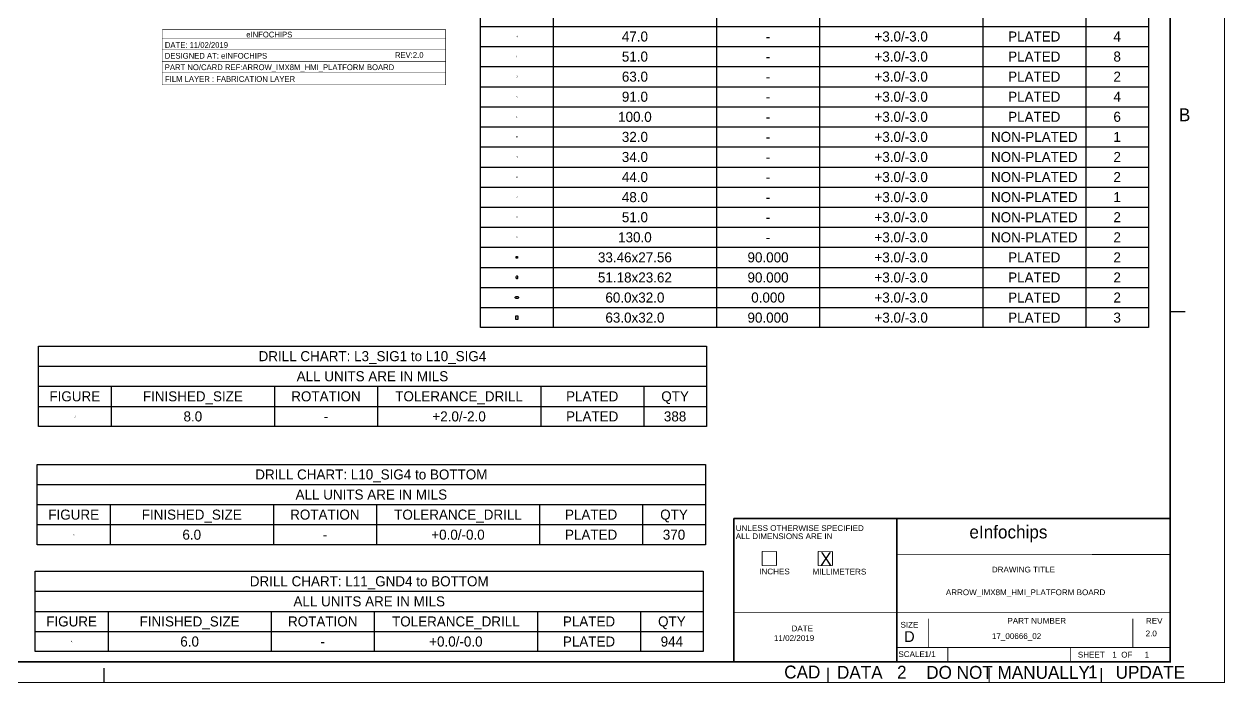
# Model space of a CAD drawing. Extents: x -416 to 448, y -300 to 287.
# Drawn here: x -84 to 448, y -300 to -9 of the extents above; entities that cross this region are included whole.
import ezdxf
from ezdxf.enums import TextEntityAlignment as Align

# ---------------------------------------------------------------- set-up
doc = ezdxf.new("R2010")
doc.units = 0
doc.layers.add('FAB_110219', color=45, linetype='CONTINUOUS')

# ---------------------------------------------------------------- blocks, each defined once
blk = doc.blocks.new('FIGURE_SQUARE')
blk.add_lwpolyline([(-0.5, -0.5), (-0.5, 0.5), (0.5, 0.5), (0.5, -0.5)], close=True)
blk = doc.blocks.new('FIGURE_OBLONG')
blk.add_lwpolyline([(-0.5, -0.125), (-0.5, 0.125), (-0.416, 0.375), (-0.25, 0.5), (0.25, 0.5), (0.416, 0.375), (0.5, 0.125), (0.5, -0.125), (0.416, -0.375), (0.25, -0.5), (-0.25, -0.5), (-0.416, -0.375)], close=True)

msp = doc.modelspace()

# ---------------------------------------------------------------- linework, layer by layer
at = {"layer": 'FAB_110219'}
for points, const_width in [([(-416.009836, -300.101254), (447.590164, -300.101254), (447.590164, 286.638746), (-416.009836, 286.638746), (-416.009836, -300.101254)], 0.381), ([(423.481754, -290.940744), (-389.318246, -290.940744), (-389.318246, 270.399002), (423.481754, 270.399002), (423.481754, -290.940744)], 0.762), ([(-22.484334, -11.05916), (98.292666, -11.05916)], 0.254), ([(-22.484334, -11.05916), (-22.484334, -35.49396)], 0.254), ([(-22.484334, -15.12316), (102.940866, -15.12316)], 0.254), ([(98.089466, -35.49396), (102.940866, -35.49396), (102.940866, -11.05916), (98.013266, -11.05916)], 0.254), ([(-22.484334, -19.99996), (102.940866, -19.99996)], 0.254), ([(-22.484334, -25.07996), (102.940866, -25.07996)], 0.254), ([(-22.484334, -30.15996), (102.940866, -30.15996)], 0.254), ([(-22.484334, -35.49396), (98.292666, -35.49396)], 0.254), ([(423.942256, -135.903462), (430.292256, -135.903462)], 0.508), ([(230.40467, -227.428044), (294.41267, -227.428044)], 0.762), ([(230.40467, -290.928044), (230.40467, -227.428044)], 0.762), ([(293.481252, -227.468176), (423.529252, -227.468176)], 0.762), ([(302.59147, -243.938044), (302.59147, -227.428044)], 0.762), ([(249.32767, -242.033044), (242.97767, -242.033044)], 0.381), ([(242.97767, -242.033044), (242.97767, -248.383044)], 0.381), ([(249.32767, -248.383044), (249.32767, -242.033044)], 0.381), ([(274.09267, -242.033044), (267.74267, -242.033044)], 0.381), ([(267.74267, -242.033044), (267.74267, -248.383044)], 0.381), ([(274.09267, -248.383044), (274.09267, -242.033044)], 0.381), ([(302.59147, -272.132044), (302.59147, -243.430044)], 0.762), ([(302.509682, -243.310664), (423.690542, -243.394738)], 0.381), ([(242.97767, -248.383044), (249.32767, -248.383044)], 0.381), ([(267.74267, -248.383044), (274.09267, -248.383044)], 0.381), ([(230.338376, -269.195804), (293.838376, -269.195804)], 0.381), ([(293.655242, -269.190724), (423.703242, -269.190724)], 0.381), ([(302.59147, -284.578044), (302.59147, -271.878044)], 0.762), ([(316.505082, -284.484064), (316.505082, -271.784064)], 0.381), ([(407.000456, -284.527498), (407.000456, -271.827498)], 0.381), ([(302.59147, -290.928044), (302.59147, -284.578044)], 0.762), ([(302.560482, -284.585664), (423.95267, -284.578044)], 0.381), ([(325.12127, -290.699444), (325.12127, -284.349444)], 0.381), ([(379.50267, -290.928044), (379.50267, -284.578044)], 0.381), ([(-48.21809, -293.637716), (-48.21809, -299.987716)], 0.508), ([(272.135092, -293.536878), (272.135092, -299.886878)], 0.508), ([(343.42324, -293.678102), (343.42324, -300.028102)], 0.508), ([(393.037568, -293.698168), (393.037568, -300.048168)], 0.508)]:
    msp.add_lwpolyline(points, dxfattribs=dict(at, const_width=const_width))
for points in [[(118.3386, -142.9766), (118.3386, 70.3834), (413.9692, 70.3834), (413.9692, -142.9766)], [(-77.2668, -186.7154), (-77.2668, -151.1554), (218.3638, -151.1554), (218.3638, -186.7154)], [(-77.7494, -239.0902), (-77.7494, -203.5302), (217.8812, -203.5302), (217.8812, -239.0902)], [(-78.6892, -286.385), (-78.6892, -250.825), (216.9414, -250.825), (216.9414, -286.385)]]:
    msp.add_lwpolyline(points, close=True, dxfattribs=at)
for points in [[(150.5712, 52.6034), (150.5712, -142.9766)], [(222.8088, 52.6034), (222.8088, -142.9766)], [(268.3764, 52.6034), (268.3764, -142.9766)], [(340.614, 52.6034), (340.614, -142.9766)], [(386.1816, 52.6034), (386.1816, -142.9766)], [(118.3386, -9.6266), (413.9692, -9.6266)], [(118.3386, -18.5166), (413.9692, -18.5166)], [(118.3386, -27.4066), (413.9692, -27.4066)], [(118.3386, -36.2966), (413.9692, -36.2966)], [(118.3386, -45.1866), (413.9692, -45.1866)], [(118.3386, -54.0766), (413.9692, -54.0766)], [(118.3386, -62.9666), (413.9692, -62.9666)], [(118.3386, -71.8566), (413.9692, -71.8566)], [(118.3386, -80.7466), (413.9692, -80.7466)], [(118.3386, -89.6366), (413.9692, -89.6366)], [(118.3386, -98.5266), (413.9692, -98.5266)], [(118.3386, -107.4166), (413.9692, -107.4166)], [(118.3386, -116.3066), (413.9692, -116.3066)], [(118.3386, -125.1966), (413.9692, -125.1966)], [(118.3386, -134.0866), (413.9692, -134.0866)], [(-77.2668, -160.0454), (218.3638, -160.0454)], [(-77.2668, -168.9354), (218.3638, -168.9354)], [(-45.0342, -168.9354), (-45.0342, -186.7154)], [(27.2034, -168.9354), (27.2034, -186.7154)], [(72.771, -168.9354), (72.771, -186.7154)], [(145.0086, -168.9354), (145.0086, -186.7154)], [(190.5762, -168.9354), (190.5762, -186.7154)], [(-77.2668, -177.8254), (218.3638, -177.8254)], [(-77.7494, -212.4202), (217.8812, -212.4202)], [(-77.7494, -221.3102), (217.8812, -221.3102)], [(-45.5168, -221.3102), (-45.5168, -239.0902)], [(26.7208, -221.3102), (26.7208, -239.0902)], [(72.2884, -221.3102), (72.2884, -239.0902)], [(144.526, -221.3102), (144.526, -239.0902)], [(190.0936, -221.3102), (190.0936, -239.0902)], [(-77.7494, -230.2002), (217.8812, -230.2002)], [(-78.6892, -259.715), (216.9414, -259.715)], [(-78.6892, -268.605), (216.9414, -268.605)], [(-46.4566, -268.605), (-46.4566, -286.385)], [(25.781, -268.605), (25.781, -286.385)], [(71.3486, -268.605), (71.3486, -286.385)], [(143.5862, -268.605), (143.5862, -286.385)], [(189.1538, -268.605), (189.1538, -286.385)], [(-78.6892, -277.495), (216.9414, -277.495)]]:
    msp.add_lwpolyline(points, dxfattribs=at)

# ---------------------------------------------------------------- block references
at = {"layer": 'FAB_110219', "rotation": 90}
for name, p, xscale, yscale in [('FIGURE_OBLONG', (134.4549, -111.8616), 0.849884, 0.700024), ('FIGURE_OBLONG', (134.4549, -120.7516), 1.299972, 0.599948), ('FIGURE_SQUARE', (134.4549, -138.5316), 1.6002, 0.8128)]:
    msp.add_blockref(name, p, dxfattribs=dict(at, xscale=xscale, yscale=yscale))
at = {"layer": 'FAB_110219', "xscale": 1.524, "yscale": 0.8128}
msp.add_blockref('FIGURE_OBLONG', (134.4549, -129.6416), dxfattribs=at)

# ---------------------------------------------------------------- texts
at = {"layer": 'FAB_110219'}
for s, p in [('eINFOCHIPS', (14.713966, -14.48816)), ('DATE: 11/02/2019', (-21.2979, -19.109436)), ('REV:2.0', (80.5053, -23.529036)), ('DESIGNED AT: eINFOCHIPS', (-21.341334, -23.88616)), ('PART NO/CARD REF:ARROW_IMX8M_HMI_PLATFORM BOARD', (-21.341334, -28.96616)), ('FILM LAYER : FABRICATION LAYER', (-21.226018, -34.1503))]:
    msp.add_text(s, height=2.54, dxfattribs=at).set_placement(p)
for s, height, p in [('H', 0.762, (134.4549, -14.0716)), ('I', 0.762, (134.4549, -22.9616)), ('J', 0.762, (134.4549, -31.8516)), ('K', 0.762, (134.4549, -40.7416)), ('L', 0.762, (134.4549, -49.6316)), ('M', 0.762, (134.4549, -58.5216)), ('N', 0.762, (134.4549, -67.4116)), ('O', 0.762, (134.4549, -76.3016)), ('P', 0.762, (134.4549, -85.1916)), ('R', 0.762, (134.4549, -94.0816)), ('S', 0.762, (134.4549, -102.9716)), ('D', 0.350012, (134.4549, -111.8616)), ('E', 0.299974, (134.4549, -120.7516)), ('T', 0.4064, (134.4549, -129.6416)), ('V', 0.4064, (134.4549, -138.5316)), ('B', 0.762, (-61.1505, -182.2704)), ('A', 0.762, (-61.6331, -234.6452)), ('A', 0.762, (-62.5729, -281.94))]:
    msp.add_text(s, height=height, dxfattribs=at).set_placement(p, align=Align.MIDDLE_CENTER)
for s, height, p in [('47.0', 4.445, (186.69, -16.2941)), ('-', 4.445, (245.5926, -16.2941)), ('+3.0/-3.0', 4.445, (304.4952, -16.2941)), ('PLATED', 4.445, (363.3978, -16.2941)), ('4', 4.445, (400.0754, -16.2941)), ('51.0', 4.445, (186.69, -25.1841)), ('+3.0/-3.0', 4.445, (304.4952, -25.1841)), ('PLATED', 4.445, (363.3978, -25.1841)), ('8', 4.445, (400.0754, -25.1841)), ('-', 4.445, (245.5926, -25.1841)), ('63.0', 4.445, (186.69, -34.0741)), ('+3.0/-3.0', 4.445, (304.4952, -34.0741)), ('PLATED', 4.445, (363.3978, -34.0741)), ('2', 4.445, (400.0754, -34.0741)), ('-', 4.445, (245.5926, -34.0741)), ('91.0', 4.445, (186.69, -42.9641)), ('-', 4.445, (245.5926, -42.9641)), ('+3.0/-3.0', 4.445, (304.4952, -42.9641)), ('PLATED', 4.445, (363.3978, -42.9641)), ('4', 4.445, (400.0754, -42.9641)), ('100.0', 4.445, (186.69, -51.8541)), ('+3.0/-3.0', 4.445, (304.4952, -51.8541)), ('PLATED', 4.445, (363.3978, -51.8541)), ('6', 4.445, (400.0754, -51.8541)), ('-', 4.445, (245.5926, -51.8541)), ('32.0', 4.445, (186.69, -60.7441)), ('+3.0/-3.0', 4.445, (304.4952, -60.7441)), ('NON-PLATED', 4.445, (363.3978, -60.7441)), ('1', 4.445, (400.0754, -60.7441)), ('-', 4.445, (245.5926, -60.7441)), ('34.0', 4.445, (186.69, -69.6341)), ('-', 4.445, (245.5926, -69.6341)), ('+3.0/-3.0', 4.445, (304.4952, -69.6341)), ('NON-PLATED', 4.445, (363.3978, -69.6341)), ('2', 4.445, (400.0754, -69.6341)), ('44.0', 4.445, (186.69, -78.5241)), ('+3.0/-3.0', 4.445, (304.4952, -78.5241)), ('NON-PLATED', 4.445, (363.3978, -78.5241)), ('2', 4.445, (400.0754, -78.5241)), ('-', 4.445, (245.5926, -78.5241)), ('48.0', 4.445, (186.69, -87.4141)), ('+3.0/-3.0', 4.445, (304.4952, -87.4141)), ('NON-PLATED', 4.445, (363.3978, -87.4141)), ('1', 4.445, (400.0754, -87.4141)), ('-', 4.445, (245.5926, -87.4141)), ('51.0', 4.445, (186.69, -96.3041)), ('-', 4.445, (245.5926, -96.3041)), ('+3.0/-3.0', 4.445, (304.4952, -96.3041)), ('NON-PLATED', 4.445, (363.3978, -96.3041)), ('2', 4.445, (400.0754, -96.3041)), ('130.0', 4.445, (186.69, -105.1941)), ('+3.0/-3.0', 4.445, (304.4952, -105.1941)), ('NON-PLATED', 4.445, (363.3978, -105.1941)), ('2', 4.445, (400.0754, -105.1941)), ('-', 4.445, (245.5926, -105.1941)), ('33.46x27.56', 4.445, (186.69, -114.0841)), ('90.000', 4.445, (245.5926, -114.0841)), ('+3.0/-3.0', 4.445, (304.4952, -114.0841)), ('PLATED', 4.445, (363.3978, -114.0841)), ('2', 4.445, (400.0754, -114.0841)), ('51.18x23.62', 4.445, (186.69, -122.9741)), ('90.000', 4.445, (245.5926, -122.9741)), ('+3.0/-3.0', 4.445, (304.4952, -122.9741)), ('PLATED', 4.445, (363.3978, -122.9741)), ('2', 4.445, (400.0754, -122.9741)), ('60.0x32.0', 4.445, (186.69, -131.8641)), ('0.000', 4.445, (245.5926, -131.8641)), ('+3.0/-3.0', 4.445, (304.4952, -131.8641)), ('PLATED', 4.445, (363.3978, -131.8641)), ('2', 4.445, (400.0754, -131.8641)), ('63.0x32.0', 4.445, (186.69, -140.7541)), ('90.000', 4.445, (245.5926, -140.7541)), ('+3.0/-3.0', 4.445, (304.4952, -140.7541)), ('PLATED', 4.445, (363.3978, -140.7541)), ('3', 4.445, (400.0754, -140.7541)), ('DRILL CHART: L3_SIG1 to L10_SIG4', 4.445, (70.5485, -157.8229)), ('ALL UNITS ARE IN MILS', 4.445, (70.5485, -166.7129)), ('FIGURE', 4.445, (-61.1505, -175.6029)), ('FINISHED_SIZE', 4.445, (-8.9154, -175.6029)), ('ROTATION', 4.445, (49.9872, -175.6029)), ('TOLERANCE_DRILL', 4.445, (108.8898, -175.6029)), ('PLATED', 4.445, (167.7924, -175.6029)), ('QTY', 4.445, (204.47, -175.6029)), ('8.0', 4.445, (-8.9154, -184.4929)), ('+2.0/-2.0', 4.445, (108.8898, -184.4929)), ('PLATED', 4.445, (167.7924, -184.4929)), ('388', 4.445, (204.47, -184.4929)), ('-', 4.445, (49.9872, -184.4929)), ('DRILL CHART: L10_SIG4 to BOTTOM', 4.445, (70.0659, -210.1977)), ('ALL UNITS ARE IN MILS', 4.445, (70.0659, -219.0877)), ('FIGURE', 4.445, (-61.6331, -227.9777)), ('FINISHED_SIZE', 4.445, (-9.398, -227.9777)), ('ROTATION', 4.445, (49.5046, -227.9777)), ('TOLERANCE_DRILL', 4.445, (108.4072, -227.9777)), ('PLATED', 4.445, (167.3098, -227.9777)), ('QTY', 4.445, (203.9874, -227.9777)), ('6.0', 4.445, (-9.398, -236.8677)), ('+0.0/-0.0', 4.445, (108.4072, -236.8677)), ('PLATED', 4.445, (167.3098, -236.8677)), ('370', 4.445, (203.9874, -236.8677)), ('-', 4.445, (49.5046, -236.8677)), ('DRILL CHART: L11_GND4 to BOTTOM', 4.445, (69.1261, -257.4925)), ('ALL UNITS ARE IN MILS', 4.445, (69.1261, -266.3825)), ('FIGURE', 4.445, (-62.5729, -275.2725)), ('FINISHED_SIZE', 4.445, (-10.3378, -275.2725)), ('ROTATION', 4.445, (48.5648, -275.2725)), ('TOLERANCE_DRILL', 4.445, (107.4674, -275.2725)), ('PLATED', 4.445, (166.37, -275.2725)), ('QTY', 4.445, (203.0476, -275.2725)), ('6.0', 4.445, (-10.3378, -284.1625)), ('+0.0/-0.0', 4.445, (107.4674, -284.1625)), ('PLATED', 4.445, (166.37, -284.1625)), ('944', 4.445, (203.0476, -284.1625)), ('D', 4.7752, (308.15407, -282.139644)), ('-', 4.445, (48.5648, -284.1625))]:
    msp.add_text(s, height=height, dxfattribs=at).set_placement(p, align=Align.CENTER)
for s, height, width, p in [('B', 5.715, 0.991111, (427.39437, -51.599592)), ('UNLESS OTHERWISE SPECIFIED', 2.54, 1.05, (231.29367, -232.990644)), ('eInfochips', 5.715, 0.991111, (334.694276, -236.291882)), ('ALL DIMENSIONS ARE IN', 2.54, 1.05, (231.29367, -236.597444)), ('X', 5.715, 0.991111, (268.6939, -248.1707)), ('INCHES', 2.54, 1.05, (241.70767, -252.193044)), ('MILLIMETERS', 2.54, 1.05, (265.273282, -252.276864)), ('DRAWING TITLE', 2.54, 1.05, (344.622882, -251.362464)), ('ARROW_IMX8M_HMI_PLATFORM BOARD', 2.54, 1.05, (324.284848, -261.414768)), ('DATE', 2.54, 1.05, (255.99009, -277.390352)), ('SIZE', 2.54, 1.05, (304.21707, -275.789644)), ('PART NUMBER', 2.54, 1.05, (351.506282, -274.019264)), ('REV', 2.54, 1.05, (412.809182, -274.065238)), ('11/02/2019', 2.54, 1.05, (248.1961, -281.669236)), ('17_00666_02', 2.54, 1.05, (344.658696, -280.819606)), ('2.0', 2.54, 1.05, (412.688278, -279.63114)), ('SCALE', 2.54, 1.05, (303.270666, -288.799778)), (' 1/1', 2.54, 1.05, (313.81827, -288.794444)), ('SHEET', 2.54, 1.05, (382.67767, -289.023044)), ('1  OF', 2.54, 1.05, (397.91767, -289.023044)), ('1', 2.54, 1.05, (412.24962, -289.028378)), ('CAD', 5.715, 0.991111, (252.753368, -298.304966)), ('DATA', 5.715, 0.991111, (276.106128, -298.42587)), ('2', 5.715, 0.991111, (302.68545, -298.385484)), ('DO NOT MANUALLY', 5.715, 0.991111, (315.592206, -298.466256)), ('1', 5.715, 0.991111, (387.223, -298.224194)), ('UPDATE', 5.715, 0.991111, (399.40357, -298.42587))]:
    msp.add_text(s, height=height, dxfattribs=dict(at, width=width)).set_placement(p)

doc.saveas('drawing.dxf')
